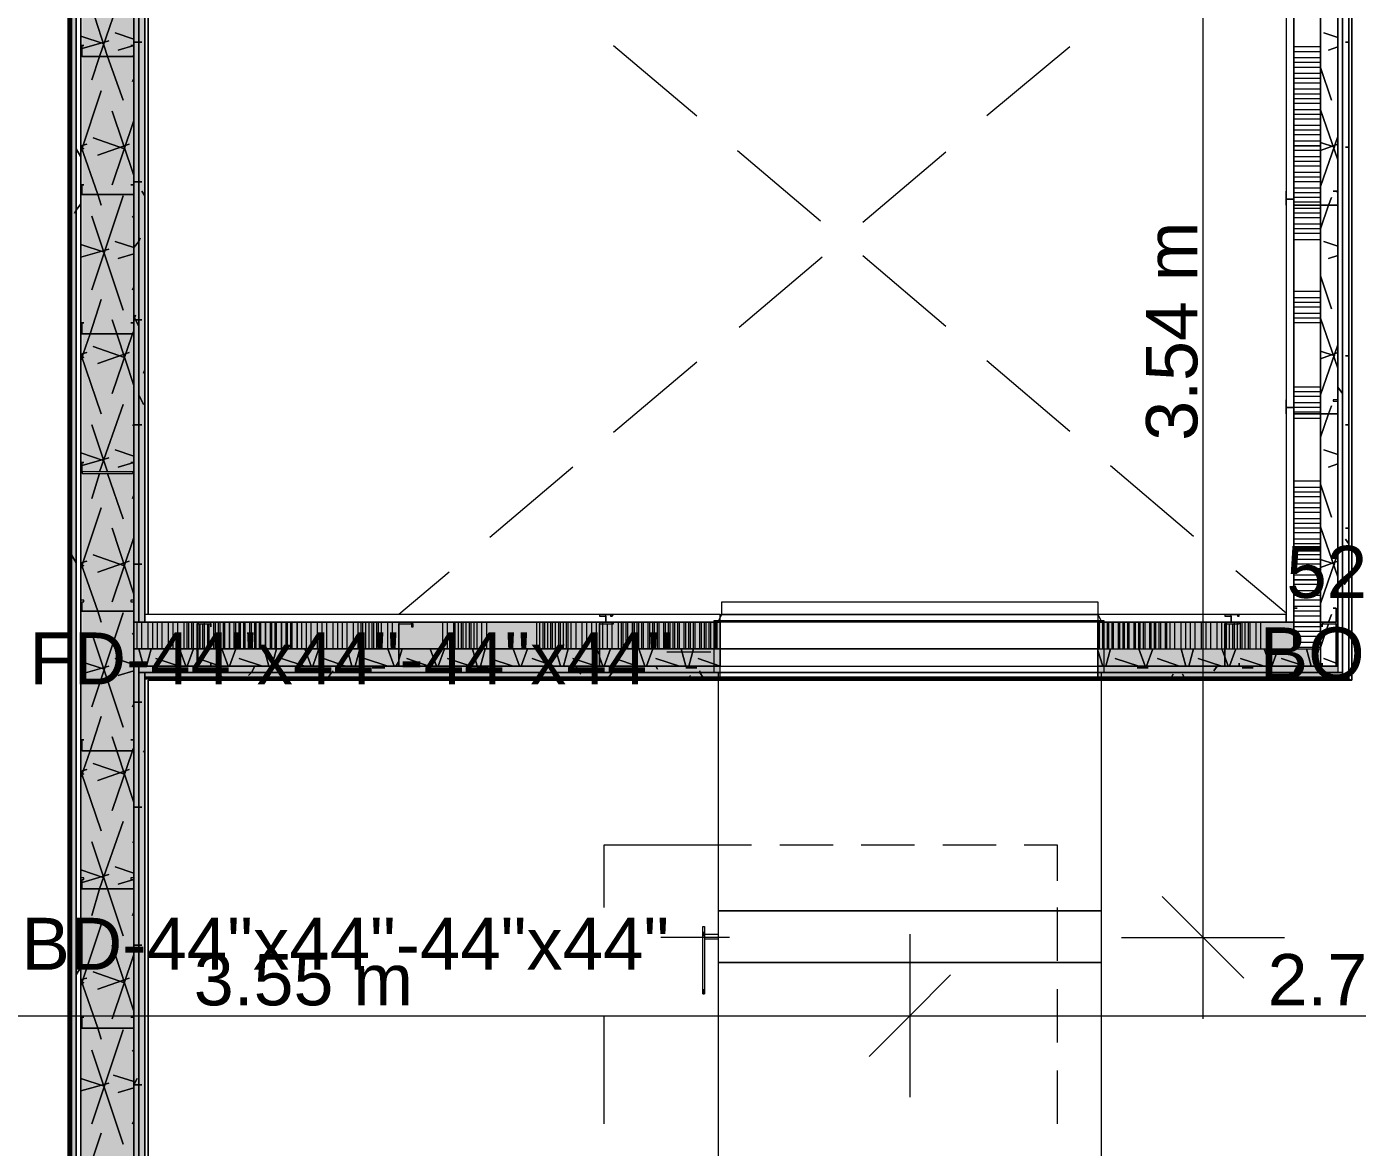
# Model space of a CAD drawing. Header units: metres. Extents: x -2 to 237, y -8 to 52.
# Drawn here: x 19.262 to 23.153, y 29.486 to 32.763 of the extents above; entities that cross this region are included whole.
import ezdxf

# ---------------------------------------------------------------- set-up
doc = ezdxf.new("R2010")
doc.units = ezdxf.units.M
doc.layers.add('HVAC - Ductos', color=5, linetype='Continuous', lineweight=0)
doc.layers.add('PDF3_Text', color=7, linetype='Continuous', lineweight=0)
doc.layers.add('PDF3_Geometry', color=7, linetype='Continuous', lineweight=0, true_color=0xaaaaaa)
doc.layers.add('PDF3_Solid Fills', color=7, linetype='Continuous', lineweight=0, true_color=0xffffff)
doc.styles.add('PDF Helvetica', font='')
doc.styles.get('PDF Helvetica').set_extended_font_data('Helvetica')

msp = doc.modelspace()

# ---------------------------------------------------------------- hatches: boundary and pattern name
at = {"layer": 'PDF3_Solid Fills', "lineweight": 0, "transparency": 33554559}
h = msp.add_hatch(color=256, dxfattribs=at)
h.paths.add_polyline_path([(19.4062, 34.1562), (19.3925, 34.1699), (19.3879, 34.1699), (19.3879, 24.0132), (19.3925, 24.0132), (19.4062, 24.0086)])
h.paths.add_polyline_path([(19.4062, 34.1608), (19.4062, 34.1699), (19.397, 34.1699)])
msp.add_hatch(color=256, dxfattribs=at).paths.add_polyline_path([(19.4245, 34.0004), (19.4245, 31.4612), (19.5483, 31.4612), (19.4245, 31.4566), (19.4199, 24.1828), (19.5735, 24.1782), (19.5757, 24.1782), (19.5757, 34.0004)])
h = msp.add_hatch(color=256, dxfattribs=at)
h.paths.add_polyline_path([(19.5757, 31.0211), (19.5895, 31.0211), (19.5895, 33.9866), (19.5757, 33.9866)])
h.paths.add_polyline_path([(19.5895, 30.8928), (19.5757, 30.8928), (19.5757, 24.1919), (19.5895, 24.1919)])
h = msp.add_hatch(color=256, dxfattribs=at)
h.paths.add_polyline_path([(19.5895, 31.0211), (19.6078, 31.0211), (19.6078, 33.9683), (19.5895, 33.9683)])
h.paths.add_polyline_path([(19.5895, 24.2103), (19.6078, 24.2103), (19.6078, 30.8745), (19.5895, 30.8745)])
h = msp.add_hatch(color=256, dxfattribs=at)
h.paths.add_polyline_path([(21.2899, 30.9433), (21.2899, 31.0211), (19.5757, 31.0211), (19.5757, 30.9433)])
h.paths.add_polyline_path([(22.3945, 30.9433), (22.9674, 30.9433), (22.9674, 31.0211), (22.3945, 31.0211)])
h = msp.add_hatch(color=256, dxfattribs=at)
h.paths.add_polyline_path([(21.2899, 30.9433), (21.2899, 31.0211), (19.5757, 31.0211), (19.5757, 30.9433)])
h.paths.add_polyline_path([(22.3945, 30.9433), (22.9674, 30.9433), (22.9674, 31.0211), (22.3945, 31.0211)])
h = msp.add_hatch(color=256, dxfattribs=at)
h.paths.add_polyline_path([(21.2899, 30.8928), (21.2899, 30.9433), (19.5757, 30.9433), (19.5757, 30.8928)])
h.paths.add_polyline_path([(22.3945, 30.8928), (23.0454, 30.8928), (23.0454, 30.9433), (22.3945, 30.9433)])
h = msp.add_hatch(color=256, dxfattribs=at)
h.paths.add_polyline_path([(21.2899, 30.8928), (21.2899, 30.9433), (19.5757, 30.9433), (19.5757, 30.8928)])
h.paths.add_polyline_path([(22.3945, 30.8928), (23.0454, 30.8928), (23.0454, 30.9433), (22.3945, 30.9433)])
h = msp.add_hatch(color=256, dxfattribs=at)
h.paths.add_polyline_path([(19.5895, 30.8791), (19.6079, 30.8791), (21.0266, 30.8745), (21.0379, 30.8745), (21.0379, 30.8791), (21.2899, 30.8791), (21.2899, 30.8928), (19.5895, 30.8928)])
h.paths.add_polyline_path([(22.3945, 30.8928), (22.3945, 30.8745), (22.3998, 30.8745), (23.0545, 30.8791), (23.0958, 30.8791), (23.0958, 30.8928)])
h = msp.add_hatch(color=256, dxfattribs=at)
h.paths.add_polyline_path([(21.2899, 30.8745), (21.2899, 30.8928), (19.5895, 30.8928), (19.5895, 30.8745)])
h.paths.add_polyline_path([(22.3945, 30.8928), (22.3945, 30.8745), (23.0958, 30.8745), (23.0958, 30.8928)])
h = msp.add_hatch(color=256, dxfattribs=at)
h.paths.add_polyline_path([(21.2899, 30.8608), (21.2899, 30.8745), (19.6079, 30.8745), (19.6079, 30.8608)])
h.paths.add_polyline_path([(23.1095, 30.8608), (23.1095, 30.8745), (22.3945, 30.8745), (22.3945, 30.8608)])
h = msp.add_hatch(color=256, dxfattribs=at)
h.paths.add_polyline_path([(21.2899, 30.8608), (21.2899, 30.8745), (19.6079, 30.8745), (19.6079, 30.8608)])
h.paths.add_polyline_path([(23.1095, 30.8608), (23.1095, 30.8745), (22.3945, 30.8745), (22.3945, 30.8608)])

# ---------------------------------------------------------------- linework, layer by layer
at = {"layer": 'HVAC - Ductos', "lineweight": 0}
for points in [[(22.7017, 29.8616), (22.7017, 33.8812)], [(21.2625, 30.9341), (21.1341, 30.9341)], [(20.9508, 30.187), (20.9508, 30.3703), (21.2853, 30.3703), (21.3816, 30.3703)], [(21.4641, 30.3703), (21.6199, 30.3703)], [(21.7025, 30.3703), (21.8583, 30.3703)], [(21.9408, 30.3703), (22.0967, 30.3703)], [(22.1791, 30.3703), (22.2754, 30.3703), (22.2754, 30.2649)], [(22.5825, 30.2191), (22.7017, 30.0999), (22.8208, 29.9808)], [(22.2754, 30.187), (22.2754, 30.0312)], [(21.3175, 30.0999), (21.1158, 30.0999)], [(21.8445, 30.1091), (21.8445, 29.8708), (21.8445, 29.6324)], [(22.4633, 30.0999), (22.7017, 30.0999), (22.94, 30.0999)], [(21.9637, 29.9899), (21.8445, 29.8708), (21.7254, 29.7516)], [(22.2754, 29.9487), (22.2754, 29.7928)], [(16.5691, 29.8708), (18.297, 29.8708), (21.8445, 29.8708), (24.5717, 29.8708), (26.0062, 29.8708), (30.5621, 29.8708)], [(20.9508, 29.5545), (20.9508, 29.8708)], [(22.2754, 29.7104), (22.2754, 29.5545)]]:
    msp.add_lwpolyline(points, dxfattribs=at)
for points in [[(21.2945, 31.0441), (21.2945, 31.0808), (22.3945, 31.0808), (22.3945, 31.0441)], [(21.2717, 30.8745), (22.4129, 30.8745), (22.4129, 31.0257), (21.2717, 31.0257)], [(22.3945, 31.0441), (22.4037, 31.0257), (21.2853, 31.0257), (21.2945, 31.0441)], [(22.4037, 30.8745), (22.4037, 30.1778), (21.2853, 30.1778), (21.2853, 30.8745)], [(21.2853, 25.2461), (21.2853, 30.0266), (22.4037, 30.0266), (22.4037, 25.2461)]]:
    msp.add_lwpolyline(points, close=True, dxfattribs=at)
at = {"layer": 'PDF3_Geometry', "lineweight": 0}
for points in [[(25.2959, 34.1837), (23.3663, 34.1837), (19.3879, 34.1837), (19.3925, 34.1837), (19.3925, 34.1699), (19.3925, 33.9683), (19.3925, 24.2103), (19.3925, 24.0086), (19.3925, 23.9948), (19.3925, 23.9902), (19.3879, 23.9902), (19.3879, 23.9948), (19.3879, 24.0086), (19.3879, 24.0224), (19.3879, 24.1003)], [(19.4062, 24.2103), (19.4062, 33.9683), (19.4062, 34.1516), (19.4062, 34.1699), (29.0817, 34.1699), (29.0817, 34.1516), (29.0817, 34.0004), (29.0817, 33.9866), (29.0726, 33.9866)], [(29.0634, 34.1516), (19.4199, 34.1516), (19.4199, 34.0004), (19.4199, 33.9683), (19.4199, 24.2103), (19.4199, 24.1782), (19.4199, 24.0224), (29.0954, 24.0224), (29.0954, 24.0498), (29.0954, 24.1003), (29.0772, 24.1003), (29.0634, 24.1003)], [(19.5757, 24.1782), (19.5757, 34.0004), (19.4245, 34.0004), (28.9304, 34.0004), (29.0954, 34.0004), (29.0954, 34.1516), (19.4199, 34.1516), (19.4199, 34.0004), (19.4199, 24.1782)], [(17.3987, 34.0783), (19.3879, 34.0783), (19.3879, 33.9683), (19.3879, 24.2103), (19.3879, 24.1003), (19.1679, 24.1003)], [(22.9675, 33.9866), (19.5895, 33.9866), (19.5895, 33.9683), (19.5895, 31.0211), (19.5757, 31.0211), (19.5757, 30.9433), (19.5757, 30.8928), (19.5895, 30.8928), (19.6079, 30.8928), (21.2899, 30.8928), (22.3945, 30.8928), (23.0958, 30.8928), (23.0958, 30.8745), (22.3945, 30.8745), (22.3945, 30.8928), (22.3945, 30.8791)], [(25.5433, 33.9866), (23.1095, 33.9866), (23.1095, 33.9683), (23.1095, 30.8745), (23.0958, 30.8745), (22.9445, 30.8745), (22.3945, 30.8745), (22.3945, 30.8608), (21.2899, 30.8608), (19.6079, 30.8608), (21.2899, 30.8608), (21.2899, 30.8745), (22.3945, 30.8745), (23.1095, 30.8745), (23.1095, 30.8608), (22.3945, 30.8608), (22.3945, 30.8745), (21.2899, 30.8745), (19.6079, 30.8745), (19.5895, 30.8745), (19.5895, 24.2103)], [(21.2899, 30.8791), (21.2899, 30.8928), (22.3945, 30.8928), (22.3945, 30.9433), (22.7658, 30.9433), (22.9445, 30.9433), (22.9675, 30.9433), (23.0454, 30.9433), (23.0454, 31.0211), (23.0454, 31.6308), (23.0454, 32.2403), (23.0454, 32.8499), (23.0454, 33.2441), (23.0454, 33.9683), (23.0454, 34.0004), (23.0958, 34.0004), (23.0454, 34.0004), (22.9675, 34.0004), (23.0454, 34.0004)], [(25.612, 31.1678), (25.5617, 31.1678), (25.5617, 32.6162), (25.5617, 33.9683), (25.5617, 33.9866), (25.5617, 34.0004), (25.612, 34.0004), (25.5617, 34.0004), (23.0958, 34.0004), (23.0958, 33.9866), (23.0958, 33.9683), (23.0958, 30.8928), (23.0454, 30.8928), (22.9445, 30.8928), (22.3945, 30.8928)], [(22.3945, 31.0211), (22.3945, 30.9433), (21.2899, 30.9433), (20.937, 30.9433), (20.3503, 30.9433), (19.7637, 30.9433), (19.6079, 30.9433), (19.5757, 30.9433), (19.5757, 31.0211), (19.5757, 33.9683)], [(19.6079, 24.2103), (19.6079, 30.8608), (21.2899, 30.8608), (21.2899, 31.0441), (19.6079, 31.0441), (19.6079, 33.9683), (22.9445, 33.9683), (22.9445, 31.0441), (22.3945, 31.0441), (22.3945, 30.8608), (22.9445, 30.8608), (23.1279, 30.8608), (23.1279, 33.9683), (25.5296, 33.9683), (25.5296, 32.6162), (25.7129, 32.6162), (25.7129, 33.9683), (28.9121, 33.9683), (28.9121, 33.8308)], [(19.6079, 33.9683), (19.6079, 31.0441), (19.6079, 33.9683), (19.6079, 31.0441), (19.6079, 31.0211), (19.6079, 31.0441), (19.6079, 33.9683), (19.6079, 31.0441)], [(19.6079, 31.0441), (19.6079, 33.9683), (19.6079, 31.0441)], [(19.6079, 31.0441), (19.6079, 33.9683), (19.6079, 31.0441)], [(19.6079, 33.9683), (19.6079, 31.0441), (19.6079, 33.9683)], [(19.617, 24.2194), (19.617, 30.8516), (23.137, 30.8516), (23.1325, 30.8516), (23.1279, 30.8562), (23.1279, 30.8608), (19.6079, 30.8608), (19.6079, 24.2103), (19.6079, 30.8608), (19.6079, 24.2103), (19.6079, 30.8608), (19.6079, 24.2103), (19.6079, 30.8562), (23.1279, 30.8562), (23.1279, 33.9683), (23.1279, 30.8608), (23.1279, 33.9683), (23.1279, 30.8608), (23.1279, 33.9683), (23.1279, 30.8562), (19.6079, 30.8562), (19.6079, 24.2103)], [(23.3663, 33.9683), (23.1279, 33.9683), (23.1279, 30.8608), (23.1279, 30.8562), (23.1325, 30.8516), (23.137, 30.8516), (19.617, 30.8516), (19.617, 24.2194)], [(19.617, 33.9591), (19.617, 31.0441), (19.617, 33.9591)], [(19.617, 33.9591), (19.617, 31.0441), (19.617, 33.9591)], [(23.137, 30.8516), (23.1325, 30.8516), (23.1279, 30.8562), (23.1279, 30.8608), (23.1279, 33.9683)], [(23.1279, 33.9683), (23.1279, 30.8608)], [(23.137, 30.8516), (23.137, 33.9591)], [(23.137, 33.9591), (23.137, 30.8516)], [(23.137, 30.8516), (23.137, 33.9591)], [(23.137, 33.9591), (23.137, 30.8516)], [(22.9675, 33.2441), (22.9675, 31.0211), (22.9445, 31.0211), (22.3945, 31.0211), (22.3945, 30.9433), (22.7658, 30.9433), (22.9675, 30.9433), (22.9675, 31.0211), (22.3945, 31.0211), (21.2899, 31.0211), (21.2899, 31.0441), (22.3945, 31.0441), (22.3945, 30.8608), (21.2899, 30.8608), (19.6079, 30.8608), (23.1279, 30.8608), (19.6079, 30.8608), (23.1279, 30.8608), (23.1095, 30.8608), (22.9445, 30.8608)], [(20.9783, 32.7079), (21.2212, 32.5016)], [(22.312, 32.7033), (22.0691, 32.5016)], [(21.3404, 32.4007), (21.5833, 32.1945)], [(21.9499, 32.3961), (21.7071, 32.1899)], [(23.0958, 32.2587), (23.0958, 32.2633)], [(21.5879, 32.0891), (21.3449, 31.8829)], [(21.7071, 32.0937), (21.9499, 31.8874)], [(21.2212, 31.782), (20.9783, 31.5757)], [(22.0691, 31.7866), (22.312, 31.5803)], [(20.8591, 31.4749), (20.6162, 31.2687)], [(22.4312, 31.4795), (22.6741, 31.2733)], [(22.7979, 31.1724), (22.9445, 31.0487)], [(20.4971, 31.1678), (20.3503, 31.0441)], [(21.2899, 30.8608), (21.2899, 31.0441), (22.3945, 31.0441), (22.3945, 31.0211), (21.2899, 31.0211), (19.6079, 31.0211), (19.5895, 31.0211)], [(21.2899, 31.0211), (21.2899, 30.9433), (22.3945, 30.9433), (22.7658, 30.9433), (23.0454, 30.9433), (23.0454, 30.8928), (22.3945, 30.8928), (22.3945, 30.9433)], [(19.5757, 30.9433), (19.5757, 30.8928), (19.5757, 24.2103)], [(21.2899, 30.9433), (21.2899, 30.8928)], [(22.7658, 30.9249), (22.7658, 30.9295)], [(19.6079, 24.2103), (19.6079, 30.8608)], [(19.6079, 30.8608), (19.6079, 24.2103)], [(19.6079, 24.2103), (19.6079, 30.8608), (19.6079, 24.2103)], [(21.2899, 30.8608), (22.3945, 30.8608), (21.2899, 30.8608)], [(23.1279, 30.8608), (23.1095, 30.8608), (22.9445, 30.8608), (22.3945, 30.8608)], [(22.3945, 30.8608), (23.1279, 30.8608), (22.3945, 30.8608)], [(23.1279, 30.8608), (23.1095, 30.8608)], [(23.1279, 30.8608), (23.1279, 30.8562), (23.1325, 30.8516), (23.137, 30.8516)], [(19.617, 30.8516), (19.617, 24.2194)], [(19.617, 30.8516), (23.137, 30.8516)], [(23.137, 30.8516), (19.617, 30.8516)], [(19.617, 24.2194), (19.617, 30.8516)]]:
    msp.add_lwpolyline(points, dxfattribs=at)
for points in [[(19.3879, 34.1837), (19.3879, 23.9948), (19.3925, 23.9948), (19.3925, 34.1837)], [(19.4062, 24.0086), (19.4062, 34.1699), (19.3925, 34.1699), (19.3925, 24.0086)], [(19.4062, 34.1516), (19.4062, 24.0224), (19.4199, 24.0224), (19.4199, 34.1516)], [(19.3833, 34.0783), (19.3833, 24.1003)], [(19.5757, 31.0211), (19.5895, 31.0211), (19.5895, 33.9866), (19.5757, 33.9866)], [(23.0454, 30.9433), (23.0454, 31.0211), (23.0454, 31.6308), (23.0454, 32.2403), (23.0454, 32.8499), (23.0454, 33.2441), (23.0454, 34.0004), (22.9675, 34.0004), (22.9675, 33.2441), (22.9675, 31.0211), (22.9675, 30.9433)], [(23.0454, 34.0004), (23.0454, 33.2441), (23.0454, 32.8499), (23.0454, 32.2403), (23.0454, 31.6308), (23.0454, 31.0211), (23.0454, 30.8928), (23.0958, 30.8928), (23.0958, 34.0004)], [(23.0958, 33.9866), (23.0958, 30.8745), (23.1095, 30.8745), (23.1095, 33.9866)], [(19.3879, 24.224), (19.3879, 33.9362)], [(19.5895, 31.0211), (19.6079, 31.0211), (19.6079, 33.9683), (19.5895, 33.9683)], [(22.9445, 33.9683), (22.9445, 31.0211), (22.9675, 31.0211), (22.9675, 33.2441), (22.9675, 33.9683)], [(23.1279, 30.8608), (23.1279, 33.9683), (23.1095, 33.9683), (23.1095, 30.8608), (23.1279, 30.8608), (23.1279, 33.9683)], [(19.4199, 32.7079), (19.4199, 32.6803), (19.4245, 32.6757), (19.5712, 32.6757), (19.5757, 32.6757), (19.5757, 32.6803), (19.5757, 32.7079), (19.5666, 32.7079), (19.5757, 32.7079), (19.5757, 32.6803), (19.5712, 32.6757), (19.4245, 32.6757), (19.4245, 32.6803), (19.4245, 32.7079), (19.4291, 32.7079)], [(19.4199, 32.2999), (19.4199, 32.2724), (19.4245, 32.2724), (19.5712, 32.2724), (19.5757, 32.2724), (19.5757, 32.2999), (19.5666, 32.2999), (19.5757, 32.2999), (19.5757, 32.2724), (19.5712, 32.2724), (19.4245, 32.2724), (19.4245, 32.2999), (19.4291, 32.2999)], [(22.9675, 32.2816), (22.9675, 32.2587), (22.9445, 32.2587), (22.9445, 32.2403), (22.9445, 32.277), (22.9445, 32.2816), (22.9445, 32.277), (22.9445, 32.2724), (22.9445, 32.277), (22.9445, 32.2816), (22.9445, 32.277), (22.9445, 32.2403), (22.9445, 32.2587), (22.9675, 32.2587), (22.9675, 32.2403), (23.0913, 32.2403), (23.0958, 32.2403), (23.0958, 32.277), (23.0958, 32.2816), (23.0913, 32.2816), (23.0821, 32.2816), (23.0913, 32.2816), (23.0958, 32.277), (23.0958, 32.2403), (23.0913, 32.2403), (22.9675, 32.2403)], [(19.4199, 31.8966), (19.4199, 31.8645), (19.4245, 31.8645), (19.5712, 31.8645), (19.5757, 31.8645), (19.5757, 31.8966), (19.5666, 31.8966), (19.5757, 31.8966), (19.5757, 31.8645), (19.5712, 31.8645), (19.4245, 31.8645), (19.4245, 31.8966), (19.4291, 31.8966)], [(22.9675, 31.672), (22.9675, 31.6491), (22.9445, 31.6491), (22.9445, 31.6308), (22.9445, 31.6674), (22.9445, 31.6629), (22.9445, 31.6674), (22.9445, 31.672), (22.9445, 31.6674), (22.9445, 31.6308), (22.9445, 31.6491), (22.9675, 31.6491), (22.9675, 31.6308), (23.0913, 31.6308), (23.0958, 31.6308), (23.0958, 31.6674), (23.0958, 31.672), (23.0913, 31.672), (23.0821, 31.672), (23.0821, 31.6674), (23.0913, 31.6674), (23.0958, 31.6674), (23.0958, 31.6308), (23.0913, 31.6308), (22.9675, 31.6308)], [(19.4199, 31.4887), (19.4199, 31.4612), (19.4245, 31.4612), (19.4245, 31.4566), (19.5712, 31.4566), (19.5757, 31.4612), (19.5757, 31.4887), (19.5666, 31.4887), (19.5757, 31.4887), (19.5757, 31.4612), (19.5712, 31.4612), (19.4245, 31.4612), (19.4245, 31.4887), (19.4291, 31.4887)], [(19.4199, 31.0854), (19.4199, 31.0533), (19.4245, 31.0533), (19.5712, 31.0533), (19.5757, 31.0533), (19.5757, 31.0854), (19.5666, 31.0854), (19.5666, 31.0808), (19.5757, 31.0808), (19.5757, 31.0533), (19.5712, 31.0533), (19.4245, 31.0533), (19.4245, 31.0808), (19.4291, 31.0808), (19.4291, 31.0854)], [(22.9675, 31.0578), (22.9675, 31.0624), (22.9767, 31.0624), (22.9675, 31.0624), (22.9675, 31.0578), (22.9675, 31.0211), (23.0913, 31.0211), (23.0913, 31.0578), (23.0913, 31.0624), (23.0821, 31.0624), (23.0913, 31.0624), (23.0913, 31.0578), (23.0913, 31.0211), (22.9675, 31.0211)], [(21.2899, 30.9433), (21.2899, 31.0211), (19.5757, 31.0211), (19.5757, 30.9433), (19.7637, 30.9433), (20.3503, 30.9433), (20.937, 30.9433)], [(21.2899, 31.0211), (21.2899, 31.0441), (19.6079, 31.0441), (19.6079, 31.0211)], [(19.8003, 31.0166), (19.8003, 31.0074), (19.8003, 31.0166), (19.8003, 31.0211), (19.7637, 31.0211), (19.7637, 31.0166), (19.7591, 31.0166), (19.7591, 30.8928), (19.7637, 30.8928), (19.8003, 30.8928), (19.8003, 30.902), (19.8003, 30.8928), (19.7637, 30.8928), (19.7637, 31.0166)], [(20.387, 31.0166), (20.387, 31.0074), (20.3916, 31.0074), (20.3916, 31.0166), (20.387, 31.0166), (20.387, 31.0211), (20.3503, 31.0211), (20.3503, 31.0166), (20.3503, 30.8928), (20.387, 30.8928), (20.3916, 30.8928), (20.3916, 30.902), (20.387, 30.902), (20.387, 30.8928), (20.3503, 30.8928), (20.3503, 31.0166)], [(20.9783, 31.0211), (20.9553, 31.0211), (20.9553, 31.0395), (20.9553, 31.0441), (20.937, 31.0441), (20.9737, 31.0441), (20.9691, 31.0441), (20.9691, 31.0395), (20.9737, 31.0395), (20.9783, 31.0441), (20.9737, 31.0441), (20.937, 31.0441), (20.937, 31.0395), (20.9553, 31.0395), (20.9553, 31.0211), (20.937, 31.0211), (20.937, 31.0166), (20.937, 30.8928), (20.9737, 30.8928), (20.9783, 30.8928), (20.9783, 30.902), (20.9737, 30.902), (20.9737, 30.8928), (20.937, 30.8928), (20.937, 31.0166), (20.9783, 31.0166)], [(22.9445, 31.0211), (22.9445, 31.0441), (22.3945, 31.0441), (22.3945, 31.0211)], [(22.8071, 31.0211), (22.7841, 31.0211), (22.7841, 31.0395), (22.7841, 31.0441), (22.7658, 31.0441), (22.8071, 31.0441), (22.8025, 31.0441), (22.8025, 31.0395), (22.8071, 31.0395), (22.8071, 31.0441), (22.7658, 31.0441), (22.7658, 31.0395), (22.7841, 31.0395), (22.7841, 31.0211), (22.7658, 31.0211), (22.7658, 31.0166), (22.7658, 30.8928), (22.8071, 30.8928), (22.8071, 30.902), (22.8071, 30.8928), (22.7658, 30.8928), (22.7658, 31.0166), (22.8071, 31.0166)], [(23.0545, 30.8928), (23.05, 30.8928), (23.05, 30.902), (23.05, 30.8928), (23.0545, 30.8928), (23.0913, 30.8928), (23.0913, 31.0166), (23.0913, 31.0211), (23.0545, 31.0211), (23.05, 31.0166), (23.05, 31.0074), (23.05, 31.0166), (23.0545, 31.0166), (23.0913, 31.0166), (23.0913, 30.8928)], [(21.2899, 30.8928), (21.2899, 30.9433), (20.937, 30.9433), (20.3503, 30.9433), (19.7637, 30.9433), (19.5757, 30.9433), (19.5757, 30.8928)], [(19.5895, 30.8928), (19.5757, 30.8928), (19.5757, 24.1919), (19.5895, 24.1919)], [(21.2899, 30.8745), (21.2899, 30.8928), (19.5895, 30.8928), (19.5895, 30.8745)], [(19.6079, 30.8745), (19.5895, 30.8745), (19.5895, 24.2057), (19.6079, 24.2057)], [(21.2899, 30.8608), (21.2899, 30.8745), (19.6079, 30.8745), (19.6079, 30.8608)], [(19.6079, 30.8608), (23.1279, 30.8608)], [(19.4199, 30.6774), (19.4199, 30.6499), (19.4245, 30.6453), (19.5712, 30.6453), (19.5757, 30.6453), (19.5757, 30.6499), (19.5757, 30.6774), (19.5666, 30.6774), (19.5757, 30.6774), (19.5757, 30.6499), (19.5712, 30.6499), (19.5712, 30.6453), (19.4245, 30.6453), (19.4245, 30.6499), (19.4245, 30.6774), (19.4291, 30.6774)], [(19.4199, 30.2741), (19.4199, 30.242), (19.4245, 30.242), (19.5712, 30.242), (19.5757, 30.242), (19.5757, 30.2741), (19.5666, 30.2741), (19.5666, 30.2695), (19.5757, 30.2695), (19.5757, 30.242), (19.5712, 30.242), (19.4245, 30.242), (19.4245, 30.2695), (19.4291, 30.2695), (19.4291, 30.2741)], [(19.4199, 29.8662), (19.4199, 29.8341), (19.4245, 29.8341), (19.5712, 29.8341), (19.5757, 29.8341), (19.5757, 29.8662), (19.5666, 29.8662), (19.5757, 29.8662), (19.5757, 29.8341), (19.5712, 29.8341), (19.4245, 29.8341), (19.4245, 29.8662), (19.4291, 29.8662)]]:
    msp.add_lwpolyline(points, close=True, dxfattribs=at)
at = {"layer": 'PDF3_Geometry', "color": 254, "lineweight": 0, "true_color": 0xd2d2d2}
for points in [[(19.5437, 32.8775), (19.4749, 32.6757), (19.452, 32.607), (19.4749, 32.6757)], [(19.452, 32.8179), (19.4979, 32.6757), (19.5437, 32.5474), (19.4979, 32.6757)], [(19.4199, 32.7354), (19.4887, 32.7125)], [(19.5208, 32.7445), (19.5757, 32.7262)], [(19.5025, 32.7216), (19.4245, 32.6987)], [(19.5757, 32.7079), (19.5299, 32.6941)], [(19.5757, 32.6116), (19.5712, 32.6025)], [(19.4795, 32.5749), (19.4199, 32.3961)], [(19.5116, 32.5153), (19.5757, 32.3274)], [(19.5757, 32.4879), (19.5116, 32.2999)], [(19.4199, 32.4145), (19.4703, 32.2724), (19.4795, 32.2403), (19.4703, 32.2724), (19.4199, 32.4145), (19.4383, 32.4191)], [(19.4566, 32.4374), (19.5483, 32.4053)], [(19.562, 32.4191), (19.4703, 32.387)], [(19.4199, 32.4099), (19.4291, 32.4053)], [(19.5437, 32.2679), (19.452, 31.9929)], [(19.452, 32.2083), (19.5437, 31.9333)], [(19.5712, 32.2083), (19.5757, 32.2037)], [(19.4199, 32.1257), (19.4887, 32.1029)], [(19.5025, 32.112), (19.4199, 32.0891)], [(19.5208, 32.1349), (19.5757, 32.1166)], [(19.5757, 32.0983), (19.5299, 32.0845)], [(19.5757, 32.002), (19.5712, 31.9929)], [(19.4795, 31.9653), (19.4475, 31.8645), (19.4199, 31.7866), (19.4475, 31.8645)], [(19.5116, 31.9058), (19.5253, 31.8645), (19.5757, 31.7133), (19.5253, 31.8645)], [(19.5757, 31.8737), (19.5712, 31.8645), (19.5116, 31.6903), (19.5712, 31.8645)], [(19.4199, 31.805), (19.4795, 31.6308), (19.4199, 31.805), (19.4383, 31.8095)], [(19.4199, 31.8004), (19.4291, 31.7958)], [(19.4566, 31.8279), (19.5483, 31.7958)], [(19.562, 31.8095), (19.4703, 31.7774)], [(19.5437, 31.6583), (19.4749, 31.4612)], [(19.452, 31.5987), (19.4979, 31.4612)], [(19.5712, 31.5987), (19.5757, 31.5941)], [(19.5208, 31.5254), (19.5757, 31.507)], [(19.4199, 31.5162), (19.4887, 31.4933)], [(19.5025, 31.5024), (19.4245, 31.4795)], [(19.5757, 31.4887), (19.5299, 31.4749)], [(19.4749, 31.4566), (19.452, 31.3833)], [(19.4979, 31.4566), (19.5437, 31.3237)], [(19.5757, 31.3924), (19.5712, 31.3833)], [(19.4795, 31.3558), (19.4199, 31.177)], [(19.5116, 31.2961), (19.5757, 31.1037)], [(19.5757, 31.2687), (19.5116, 31.0808)], [(19.4566, 31.2183), (19.5483, 31.1862)], [(19.4199, 31.1953), (19.4703, 31.0533), (19.4795, 31.0211), (19.4703, 31.0533), (19.4199, 31.1953), (19.4383, 31.1999)], [(19.4199, 31.1907), (19.4291, 31.1862)], [(19.562, 31.1999), (19.4703, 31.1678)], [(19.5437, 31.0487), (19.452, 30.7737)], [(19.452, 30.9891), (19.5437, 30.7141)], [(19.5712, 30.9891), (19.5757, 30.9845)], [(19.4199, 30.9066), (19.4887, 30.8837)], [(19.5208, 30.9157), (19.5757, 30.8974)], [(19.5025, 30.8928), (19.4199, 30.8699)], [(19.5757, 30.8791), (19.5299, 30.8653)], [(19.5757, 30.7828), (19.5712, 30.7737)], [(19.4795, 30.7461), (19.4475, 30.6453), (19.4199, 30.5674), (19.4475, 30.6453)], [(19.5116, 30.6866), (19.5253, 30.6453), (19.5757, 30.4941), (19.5253, 30.6453)], [(19.5757, 30.6545), (19.5712, 30.6453), (19.5116, 30.4711), (19.5712, 30.6453)], [(19.4199, 30.5858), (19.4795, 30.4116), (19.4199, 30.5858), (19.4383, 30.5903)], [(19.4566, 30.6087), (19.5483, 30.5766)], [(19.562, 30.5903), (19.4703, 30.5583)], [(19.4199, 30.5812), (19.4291, 30.5766)], [(19.5437, 30.4391), (19.4749, 30.242), (19.452, 30.1641), (19.4749, 30.242)], [(19.452, 30.3795), (19.4979, 30.242), (19.5437, 30.1045), (19.4979, 30.242)], [(19.5712, 30.3795), (19.5757, 30.3749)], [(19.4199, 30.297), (19.4887, 30.2741)], [(19.5025, 30.2832), (19.4245, 30.2604)], [(19.5208, 30.3062), (19.5757, 30.2878)], [(19.5757, 30.2695), (19.5299, 30.2558)], [(19.5757, 30.1732), (19.5712, 30.1641)], [(19.4795, 30.1366), (19.4199, 29.9578)], [(19.5116, 30.077), (19.5757, 29.8845)], [(19.5757, 30.0495), (19.5116, 29.8616)], [(19.4199, 29.9762), (19.4703, 29.8341), (19.4795, 29.802), (19.4703, 29.8341), (19.4199, 29.9762), (19.4383, 29.9808)], [(19.4199, 29.9716), (19.4291, 29.967)], [(19.4566, 29.9991), (19.5483, 29.967)], [(19.562, 29.9808), (19.4703, 29.9487)], [(19.5437, 29.8295), (19.452, 29.5545)], [(19.452, 29.7699), (19.5437, 29.4949)], [(19.5712, 29.7699), (19.5757, 29.7653)], [(19.5162, 29.6966), (19.5757, 29.6782)], [(19.4199, 29.6874), (19.4887, 29.6645)], [(19.5025, 29.6737), (19.4199, 29.6507)], [(19.5757, 29.6599), (19.5299, 29.6461)], [(19.5757, 29.5637), (19.5712, 29.5545)], [(19.4795, 29.527), (19.4475, 29.4308), (19.4199, 29.3482), (19.4475, 29.4308)]]:
    msp.add_lwpolyline(points, close=True, dxfattribs=at)
at = {"layer": 'PDF3_Geometry', "color": 254, "lineweight": 0, "true_color": 0xdddddd}
for points in [[(23.0545, 32.7445), (23.0958, 32.7308)], [(23.0958, 32.7033), (23.0683, 32.6941)], [(23.0454, 32.6437), (23.0775, 32.5474)], [(23.0454, 32.5199), (23.0958, 32.3733)], [(23.0958, 32.442), (23.0454, 32.2953)], [(23.0454, 32.4237), (23.0867, 32.4099)], [(23.0958, 32.4191), (23.0454, 32.4007)], [(23.0775, 32.2633), (23.0683, 32.2403), (23.0454, 32.1716), (23.0683, 32.2403)], [(23.0545, 32.1349), (23.0958, 32.1211)], [(23.0958, 32.0937), (23.0683, 32.0845)], [(23.0454, 32.0341), (23.0775, 31.9379)], [(23.0454, 31.9104), (23.0958, 31.7637)], [(23.0958, 31.8324), (23.0454, 31.6858)], [(23.0454, 31.8141), (23.0867, 31.8004)], [(23.0958, 31.8095), (23.0454, 31.7912)], [(23.0775, 31.6537), (23.0683, 31.6308), (23.0454, 31.562), (23.0683, 31.6308)], [(23.0545, 31.5254), (23.0958, 31.5116)], [(23.0958, 31.4841), (23.0683, 31.4749)], [(23.0454, 31.4245), (23.0775, 31.3283)], [(23.0454, 31.3007), (23.0958, 31.1541)], [(23.0958, 31.2228), (23.0454, 31.0762)], [(23.0454, 31.2045), (23.0867, 31.1907)], [(23.0958, 31.1999), (23.0454, 31.1816)], [(23.0683, 31.0166), (23.0454, 30.9478)], [(23.0775, 31.0441), (23.0683, 31.0211)], [(19.5895, 30.9433), (19.6033, 30.8928)], [(19.6262, 30.9433), (19.6125, 30.8928), (19.6216, 30.8928), (19.6125, 30.8928)], [(19.7087, 30.9433), (19.727, 30.8928)], [(19.7499, 30.9433), (19.7316, 30.8928)], [(19.8325, 30.9433), (19.8507, 30.8928)], [(19.8737, 30.9433), (19.8553, 30.8928)], [(19.9562, 30.9433), (19.9699, 30.8928)], [(19.9929, 30.9433), (19.9791, 30.8928), (19.9883, 30.8928), (19.9791, 30.8928)], [(20.0753, 30.9433), (20.0937, 30.8928)], [(20.1166, 30.9433), (20.0983, 30.8928)], [(20.1991, 30.9433), (20.2129, 30.8928)], [(20.2358, 30.9433), (20.2221, 30.8928), (20.2312, 30.8928), (20.2221, 30.8928)], [(20.3183, 30.9433), (20.3366, 30.8928)], [(20.3595, 30.9433), (20.3503, 30.9112)], [(20.4421, 30.9433), (20.4603, 30.8928)], [(20.4833, 30.9433), (20.4649, 30.8928)], [(20.5658, 30.9433), (20.5795, 30.8928)], [(20.6025, 30.9433), (20.5887, 30.8928), (20.5979, 30.8928), (20.5887, 30.8928)], [(20.6849, 30.9433), (20.7033, 30.8928)], [(20.7262, 30.9433), (20.7079, 30.8928)], [(20.8087, 30.9433), (20.8225, 30.8928)], [(20.8453, 30.9433), (20.8316, 30.8928), (20.8408, 30.8928), (20.8316, 30.8928)], [(20.9279, 30.9433), (20.937, 30.9249)], [(20.9691, 30.9433), (20.9508, 30.8928)], [(21.0516, 30.9433), (21.0699, 30.8928)], [(21.0929, 30.9433), (21.0745, 30.8928)], [(21.1753, 30.9433), (21.1891, 30.8928)], [(21.212, 30.9433), (21.1983, 30.8928), (21.2075, 30.8928), (21.1983, 30.8928)], [(22.3945, 30.9387), (22.4083, 30.8928)], [(22.4312, 30.9433), (22.4175, 30.8928), (22.4267, 30.8928), (22.4175, 30.8928)], [(22.5137, 30.9433), (22.5321, 30.8928)], [(22.555, 30.9433), (22.5367, 30.8928)], [(22.6375, 30.9433), (22.6513, 30.8928)], [(22.6741, 30.9433), (22.6604, 30.8928)], [(22.7566, 30.9433), (22.7658, 30.9203), (22.775, 30.8928), (22.7658, 30.9203)], [(22.7979, 30.9433), (22.7795, 30.8928)], [(22.8804, 30.9433), (22.8987, 30.8928)], [(22.9217, 30.9433), (22.9033, 30.8928)], [(23.0041, 30.9433), (23.0179, 30.8928)], [(23.0408, 30.9433), (23.0271, 30.8928), (23.0362, 30.8928), (23.0271, 30.8928)], [(19.5757, 30.8974), (19.5849, 30.8928)], [(19.6399, 30.9157), (19.7087, 30.8928)], [(19.7637, 30.9157), (19.8279, 30.8928)], [(19.8829, 30.9157), (19.9516, 30.8928)], [(20.0066, 30.9157), (20.0753, 30.8928)], [(20.1303, 30.9157), (20.1945, 30.8928)], [(20.2495, 30.9157), (20.3183, 30.8928)], [(20.3503, 30.9066), (20.3412, 30.8928)], [(20.3733, 30.9157), (20.4375, 30.8928)], [(20.4925, 30.9157), (20.5612, 30.8928)], [(20.6162, 30.9157), (20.6849, 30.8928)], [(20.7399, 30.9157), (20.8041, 30.8928)], [(20.8591, 30.9157), (20.9279, 30.8928)], [(20.937, 30.9203), (20.9462, 30.8928)], [(20.9829, 30.9157), (21.0471, 30.8928)], [(21.1021, 30.9157), (21.1708, 30.8928)], [(21.2258, 30.9157), (21.2899, 30.8928)], [(22.445, 30.9157), (22.5137, 30.8928)], [(22.5687, 30.9157), (22.6329, 30.8928)], [(22.6879, 30.9157), (22.7566, 30.8928)], [(22.8117, 30.9157), (22.8804, 30.8928)], [(22.9308, 30.9157), (22.9995, 30.8928)], [(23.0545, 30.9157), (23.0913, 30.902), (23.0958, 30.902), (23.0913, 30.902)], [(19.7453, 30.8928), (19.7362, 30.8928)], [(19.8645, 30.8928), (19.8599, 30.8928)], [(20.112, 30.8928), (20.1029, 30.8928)], [(20.3549, 30.8928), (20.3458, 30.8928)], [(20.4741, 30.8928), (20.4695, 30.8928)], [(20.7216, 30.8928), (20.7125, 30.8928)], [(20.9645, 30.8928), (20.9599, 30.8928)], [(21.0837, 30.8928), (21.0791, 30.8928)], [(22.5504, 30.8928), (22.5413, 30.8928)], [(22.6695, 30.8928), (22.665, 30.8928)], [(22.7933, 30.8928), (22.7887, 30.8928)], [(22.9171, 30.8928), (22.9079, 30.8928)]]:
    msp.add_lwpolyline(points, close=True, dxfattribs=at)
at = {"layer": 'PDF3_Geometry', "color": 254, "lineweight": 0, "true_color": 0xeaeaea}
for points in [[(19.5895, 32.717), (19.5757, 32.717), (19.5895, 32.717), (19.5987, 32.717)], [(23.1279, 32.717), (23.1187, 32.717)], [(19.4062, 32.4053), (19.4199, 32.3824)], [(22.9675, 32.4145), (23.0454, 32.4145)], [(23.1279, 32.4099), (23.1187, 32.4099)], [(19.5895, 32.3091), (19.5757, 32.3091), (19.5895, 32.3091), (19.5987, 32.3091)], [(19.5987, 32.2816), (19.6079, 32.2679)], [(19.4062, 32.2266), (19.4199, 32.2449), (19.4062, 32.2266), (19.4016, 32.2174)], [(19.5757, 32.1166), (19.5757, 32.112), (19.5757, 32.1166), (19.5895, 32.1349), (19.5941, 32.1441), (19.5895, 32.1349)], [(23.0958, 32.112), (23.0958, 32.1166)], [(19.5757, 31.9058), (19.5803, 31.9195), (19.5757, 31.9058), (19.5895, 31.9058), (19.5987, 31.9058), (19.5895, 31.9058)], [(19.5757, 31.9149), (19.5895, 31.8874)], [(23.1279, 31.8004), (23.1187, 31.8004)], [(19.6033, 31.7499), (19.6079, 31.7591)], [(19.5895, 31.6903), (19.5895, 31.6858), (19.6033, 31.6583), (19.5895, 31.6858)], [(23.0958, 31.7087), (23.1095, 31.6903)], [(19.5895, 31.5987), (19.5757, 31.5987), (19.5895, 31.5987), (19.5987, 31.5987)], [(23.1279, 31.5987), (23.1187, 31.5987)], [(23.1279, 31.2961), (23.1187, 31.2961)], [(23.1187, 31.2641), (23.1279, 31.2504)], [(19.3925, 31.2183), (19.4062, 31.1953)], [(19.5895, 31.1907), (19.5757, 31.1907), (19.5895, 31.1907), (19.5987, 31.1907)], [(22.9675, 31.1449), (23.0454, 31.1449)], [(23.1141, 31.1312), (23.1279, 31.1495)], [(19.5757, 31.0945), (19.5757, 31.0991)], [(19.7683, 31.0166), (19.7683, 30.9433)], [(19.8553, 31.0211), (19.8553, 30.9433)], [(19.9607, 31.0211), (19.9607, 30.9433)], [(20.0066, 31.0211), (20.0066, 30.9433)], [(20.0525, 31.0211), (20.0525, 30.9433)], [(21.0379, 31.0211), (21.0379, 30.9433)], [(21.2762, 31.0211), (21.2762, 30.9433)], [(22.5458, 31.0211), (22.5458, 30.9433)], [(19.8233, 30.8745), (19.8325, 30.8608), (19.8233, 30.8745), (19.8187, 30.8837)], [(19.9103, 30.8653), (19.9195, 30.8745), (19.9287, 30.8928), (19.9195, 30.8745)], [(20.002, 30.8883), (19.9699, 30.8883)], [(20.1441, 30.8608), (20.1533, 30.8745), (20.1579, 30.8791), (20.1533, 30.8745)], [(20.3091, 30.8883), (20.2725, 30.8883)], [(20.6116, 30.8883), (20.5795, 30.8883)], [(20.8775, 30.8745), (20.8821, 30.8699), (20.8775, 30.8745), (20.8683, 30.8928)], [(20.9645, 30.8608), (20.9737, 30.8745), (20.9737, 30.8791), (20.9737, 30.8745)], [(21.1021, 30.8928), (21.1066, 30.8837)], [(21.2212, 30.8883), (21.1891, 30.8883)], [(21.1983, 30.8608), (21.2029, 30.8653)], [(21.2303, 30.8745), (21.2395, 30.8608), (21.2303, 30.8745), (21.2303, 30.8791)], [(22.5413, 30.8883), (22.5091, 30.8883)], [(22.61, 30.8608), (22.6145, 30.8699)], [(22.6421, 30.8699), (22.6467, 30.8608)], [(22.7337, 30.8791), (22.7429, 30.8928)], [(22.8483, 30.8883), (22.8163, 30.8883)], [(22.9629, 30.8653), (22.9675, 30.8745), (22.9767, 30.8928), (22.9675, 30.8745)], [(19.5895, 30.7874), (19.5757, 30.7874), (19.5895, 30.7874), (19.5987, 30.7874)], [(19.6033, 30.6453), (19.6079, 30.6407)], [(19.5895, 30.4803), (19.5757, 30.4803), (19.5895, 30.4803), (19.5987, 30.4803)], [(19.5895, 30.077), (19.5757, 30.077), (19.5895, 30.077), (19.5987, 30.077)], [(19.4062, 29.9899), (19.4199, 30.0128), (19.4062, 29.9899), (19.4062, 29.9854)], [(19.4199, 29.9487), (19.4199, 29.9441)], [(19.5757, 29.6691), (19.5849, 29.6874), (19.5757, 29.6691), (19.5895, 29.6691), (19.5987, 29.6691), (19.5895, 29.6691)]]:
    msp.add_lwpolyline(points, close=True, dxfattribs=at)
for points in [[(23.0454, 32.7033), (22.9675, 32.7033)], [(23.0454, 32.6895), (22.9675, 32.6895)], [(23.0454, 32.6712), (22.9675, 32.6712)], [(23.0454, 32.6575), (22.9675, 32.6575)], [(23.0454, 32.6437), (22.9675, 32.6437)], [(23.0454, 32.6254), (22.9675, 32.6254)], [(23.0454, 32.6116), (22.9675, 32.6116)], [(23.0454, 32.5979), (22.9675, 32.5979)], [(23.0454, 32.5795), (22.9675, 32.5795)], [(23.0454, 32.5657), (22.9675, 32.5657)], [(23.0454, 32.552), (22.9675, 32.552)], [(23.0454, 32.5383), (22.9675, 32.5383)], [(23.0454, 32.5199), (22.9675, 32.5199)], [(23.0454, 32.5062), (22.9675, 32.5062)], [(23.0454, 32.4924), (22.9675, 32.4924)], [(23.0454, 32.4741), (22.9675, 32.4741)], [(23.0454, 32.4604), (22.9675, 32.4604)], [(23.0454, 32.4466), (22.9675, 32.4466)], [(23.0454, 32.4283), (22.9675, 32.4283)], [(23.0454, 32.4007), (22.9675, 32.4007)], [(23.0454, 32.3824), (22.9675, 32.3824)], [(23.0454, 32.3687), (22.9675, 32.3687)], [(23.0454, 32.355), (22.9675, 32.355)], [(23.0454, 32.3366), (22.9675, 32.3366)], [(23.0454, 32.3229), (22.9675, 32.3229)], [(23.0454, 32.3091), (22.9675, 32.3091)], [(23.0454, 32.2907), (22.9675, 32.2907)], [(23.0454, 32.277), (22.9675, 32.277)], [(23.0454, 32.2633), (22.9675, 32.2633)], [(23.0454, 32.2495), (22.9675, 32.2495)], [(23.0454, 32.2312), (22.9675, 32.2312)], [(23.0454, 32.2174), (22.9675, 32.2174)], [(23.0454, 32.2037), (22.9675, 32.2037)], [(23.0454, 32.1854), (22.9675, 32.1854)], [(23.0454, 32.1716), (22.9675, 32.1716)], [(23.0454, 32.1579), (22.9675, 32.1579)], [(23.0454, 32.1395), (22.9675, 32.1395)], [(23.0454, 31.9883), (22.9675, 31.9883)], [(23.0454, 31.9699), (22.9675, 31.9699)], [(23.0454, 31.9562), (22.9675, 31.9562)], [(23.0454, 31.9424), (22.9675, 31.9424)], [(23.0454, 31.9241), (22.9675, 31.9241)], [(23.0454, 31.9104), (22.9675, 31.9104)], [(23.0454, 31.8966), (22.9675, 31.8966)], [(23.0454, 31.7087), (22.9675, 31.7087)], [(23.0454, 31.6949), (22.9675, 31.6949)], [(23.0454, 31.6812), (22.9675, 31.6812)], [(23.0454, 31.6629), (22.9675, 31.6629)], [(23.0454, 31.6491), (22.9675, 31.6491)], [(23.0454, 31.6354), (22.9675, 31.6354)], [(23.0454, 31.617), (22.9675, 31.617)], [(23.0454, 31.4337), (22.9675, 31.4337)], [(23.0454, 31.4153), (22.9675, 31.4153)], [(23.0454, 31.4016), (22.9675, 31.4016)], [(23.0454, 31.3878), (22.9675, 31.3878)], [(23.0454, 31.3695), (22.9675, 31.3695)], [(23.0454, 31.3558), (22.9675, 31.3558)], [(23.0454, 31.342), (22.9675, 31.342)], [(23.0454, 31.3237), (22.9675, 31.3237)], [(23.0454, 31.3099), (22.9675, 31.3099)], [(23.0454, 31.2961), (22.9675, 31.2961)], [(23.0454, 31.2824), (22.9675, 31.2824)], [(23.0454, 31.2641), (22.9675, 31.2641)], [(23.0454, 31.2504), (22.9675, 31.2504)], [(23.0454, 31.2366), (22.9675, 31.2366)], [(23.0454, 31.2183), (22.9675, 31.2183)], [(23.0454, 31.2045), (22.9675, 31.2045)], [(23.0454, 31.1907), (22.9675, 31.1907)], [(23.0454, 31.177), (22.9675, 31.177)], [(23.0454, 31.1587), (22.9675, 31.1587)], [(23.0454, 31.1312), (22.9675, 31.1312)], [(23.0454, 31.1128), (22.9675, 31.1128)], [(23.0454, 31.0991), (22.9675, 31.0991)], [(23.0454, 31.0854), (22.9675, 31.0854)], [(23.0454, 31.067), (22.9675, 31.067)], [(23.0454, 31.0533), (22.9675, 31.0533)], [(19.5849, 30.9433), (19.5849, 31.0211)], [(19.5987, 30.9433), (19.5987, 31.0211)], [(19.617, 30.9433), (19.617, 31.0211)], [(19.6307, 30.9433), (19.6307, 31.0211)], [(19.6445, 30.9433), (19.6445, 31.0211)], [(19.6583, 30.9433), (19.6583, 31.0211)], [(19.6766, 30.9433), (19.6766, 31.0211)], [(19.6903, 30.9433), (19.6903, 31.0211)], [(19.7041, 30.9433), (19.7041, 31.0211)], [(19.7225, 30.9433), (19.7225, 31.0211)], [(19.7316, 30.9433), (19.7316, 31.0211)], [(19.7362, 30.9433), (19.7362, 31.0211)], [(19.7453, 30.9433), (19.7453, 31.0211)], [(19.7499, 30.9433), (19.7499, 31.0211)], [(19.7775, 30.9433), (19.7775, 31.0166)], [(19.782, 30.9433), (19.782, 31.0211)], [(19.7912, 30.9433), (19.7912, 31.0166)], [(19.7958, 30.9433), (19.7958, 31.0166)], [(19.8095, 30.9433), (19.8095, 31.0211)], [(19.8141, 30.9433), (19.8141, 31.0211)], [(19.8233, 30.9433), (19.8233, 31.0211)], [(19.8279, 30.9433), (19.8279, 31.0211)], [(19.837, 30.9433), (19.837, 31.0211)], [(19.8416, 30.9433), (19.8416, 31.0211)], [(19.8691, 30.9433), (19.8691, 31.0211)], [(19.8737, 30.9433), (19.8737, 31.0211)], [(19.8829, 30.9433), (19.8829, 31.0211)], [(19.8875, 30.9433), (19.8875, 31.0211)], [(19.8966, 30.9433), (19.8966, 31.0211)], [(19.9012, 30.9433), (19.9012, 31.0211)], [(19.9149, 30.9433), (19.9149, 31.0211)], [(19.9195, 30.9433), (19.9195, 31.0211)], [(19.9287, 30.9433), (19.9287, 31.0211)], [(19.9333, 30.9433), (19.9333, 31.0211)], [(19.9425, 30.9433), (19.9425, 31.0211)], [(19.947, 30.9433), (19.947, 31.0211)], [(19.9745, 30.9433), (19.9745, 31.0211)], [(19.9791, 30.9433), (19.9791, 31.0211)], [(19.9883, 30.9433), (19.9883, 31.0211)], [(19.9929, 30.9433), (19.9929, 31.0211)], [(20.0066, 30.9433), (20.0066, 31.0211)], [(20.0203, 30.9433), (20.0203, 31.0211)], [(20.0249, 30.9433), (20.0249, 31.0211)], [(20.0341, 30.9433), (20.0341, 31.0211)], [(20.0387, 30.9433), (20.0387, 31.0211)], [(20.0662, 30.9433), (20.0662, 31.0211)], [(20.0799, 30.9433), (20.0799, 31.0211)], [(20.0937, 30.9433), (20.0937, 31.0211)], [(20.112, 30.9433), (20.112, 31.0211)], [(20.1257, 30.9433), (20.1257, 31.0211)], [(20.1395, 30.9433), (20.1395, 31.0211)], [(20.1579, 30.9433), (20.1579, 31.0211)], [(20.1716, 30.9433), (20.1716, 31.0211)], [(20.1853, 30.9433), (20.1853, 31.0211)], [(20.1991, 30.9433), (20.1991, 31.0211)], [(20.2175, 30.9433), (20.2175, 31.0211)], [(20.2312, 30.9433), (20.2312, 31.0211)], [(20.2403, 30.9433), (20.2403, 31.0211)], [(20.2449, 30.9433), (20.2449, 31.0211)], [(20.2541, 30.9433), (20.2541, 31.0211)], [(20.2633, 30.9433), (20.2633, 31.0211)], [(20.2725, 30.9433), (20.2725, 31.0211)], [(20.2771, 30.9433), (20.2771, 31.0211)], [(20.2862, 30.9433), (20.2862, 31.0211)], [(20.2907, 30.9433), (20.2907, 31.0211)], [(20.2999, 30.9433), (20.2999, 31.0211)], [(20.3183, 30.9433), (20.3183, 31.0211)], [(20.3321, 30.9433), (20.3321, 31.0211)], [(20.4787, 30.9433), (20.4787, 31.0211)], [(20.4925, 30.9433), (20.4925, 31.0211)], [(20.5108, 30.9433), (20.5108, 31.0211)], [(20.5153, 30.9433), (20.5153, 31.0211)], [(20.5245, 30.9433), (20.5245, 31.0211)], [(20.5337, 30.9433), (20.5337, 31.0211)], [(20.5383, 30.9433), (20.5383, 31.0211)], [(20.5475, 30.9433), (20.5475, 31.0211)], [(20.5566, 30.9433), (20.5566, 31.0211)], [(20.5612, 30.9433), (20.5612, 31.0211)], [(20.5703, 30.9433), (20.5703, 31.0211)], [(20.5795, 30.9433), (20.5795, 31.0211)], [(20.5933, 30.9433), (20.5933, 31.0211)], [(20.6071, 30.9433), (20.6071, 31.0211)], [(20.7537, 30.9433), (20.7537, 31.0211)], [(20.7629, 30.9433), (20.7629, 31.0211)], [(20.7721, 30.9433), (20.7721, 31.0211)], [(20.7766, 30.9433), (20.7766, 31.0211)], [(20.7858, 30.9433), (20.7858, 31.0211)], [(20.7949, 30.9433), (20.7949, 31.0211)], [(20.7995, 30.9433), (20.7995, 31.0211)], [(20.8087, 30.9433), (20.8087, 31.0211)], [(20.8179, 30.9433), (20.8179, 31.0211)], [(20.8225, 30.9433), (20.8225, 31.0211)], [(20.8316, 30.9433), (20.8316, 31.0211)], [(20.8408, 30.9433), (20.8408, 31.0211)], [(20.8453, 30.9433), (20.8453, 31.0211)], [(20.8545, 30.9433), (20.8545, 31.0211)], [(20.8683, 30.9433), (20.8683, 31.0211)], [(20.8866, 30.9433), (20.8866, 31.0211)], [(20.9003, 30.9433), (20.9003, 31.0211)], [(20.9141, 30.9433), (20.9141, 31.0211)], [(20.9279, 30.9433), (20.9279, 31.0211)], [(20.9462, 30.9433), (20.9462, 31.0211)], [(20.9599, 30.9433), (20.9599, 31.0166)], [(20.9737, 30.9433), (20.9737, 31.0211)], [(20.9921, 30.9433), (20.9921, 31.0211)], [(21.0012, 30.9433), (21.0012, 31.0211)], [(21.0058, 30.9433), (21.0058, 31.0211)], [(21.0149, 30.9433), (21.0149, 31.0211)], [(21.0195, 30.9433), (21.0195, 31.0211)], [(21.0333, 30.9433), (21.0333, 31.0211)], [(21.0471, 30.9433), (21.0471, 31.0211)], [(21.0516, 30.9433), (21.0516, 31.0211)], [(21.0608, 30.9433), (21.0608, 31.0211)], [(21.0653, 30.9433), (21.0653, 31.0211)], [(21.0791, 30.9433), (21.0791, 31.0211)], [(21.0837, 30.9433), (21.0837, 31.0211)], [(21.0929, 30.9433), (21.0929, 31.0211)], [(21.0975, 30.9433), (21.0975, 31.0211)], [(21.1066, 30.9433), (21.1066, 31.0211)], [(21.1112, 30.9433), (21.1112, 31.0211)], [(21.1249, 30.9433), (21.1249, 31.0211)], [(21.1295, 30.9433), (21.1295, 31.0211)], [(21.1387, 30.9433), (21.1387, 31.0211)], [(21.1433, 30.9433), (21.1433, 31.0211)], [(21.1525, 30.9433), (21.1525, 31.0211)], [(21.1571, 30.9433), (21.1571, 31.0211)], [(21.1662, 30.9433), (21.1662, 31.0211)], [(21.1708, 30.9433), (21.1708, 31.0211)], [(21.1845, 30.9433), (21.1845, 31.0211)], [(21.1891, 30.9433), (21.1891, 31.0211)], [(21.1983, 30.9433), (21.1983, 31.0211)], [(21.2029, 30.9433), (21.2029, 31.0211)], [(21.212, 30.9433), (21.212, 31.0211)], [(21.2166, 30.9433), (21.2166, 31.0211)], [(21.2303, 30.9433), (21.2303, 31.0211)], [(21.2349, 30.9433), (21.2349, 31.0211)], [(21.2441, 30.9433), (21.2441, 31.0211)], [(21.2487, 30.9433), (21.2487, 31.0211)], [(21.2579, 30.9433), (21.2579, 31.0211)], [(21.2625, 30.9433), (21.2625, 31.0211)], [(21.2808, 30.9433), (21.2808, 31.0211)], [(21.2899, 30.9433), (21.2899, 31.0211)], [(22.3945, 30.9433), (22.3945, 31.0211)], [(22.3991, 30.9433), (22.3991, 31.0211)], [(22.4083, 30.9433), (22.4083, 31.0211)], [(22.4129, 30.9433), (22.4129, 31.0211)], [(22.4221, 30.9433), (22.4221, 31.0211)], [(22.4267, 30.9433), (22.4267, 31.0211)], [(22.4358, 30.9433), (22.4358, 31.0211)], [(22.4404, 30.9433), (22.4404, 31.0211)], [(22.4541, 30.9433), (22.4541, 31.0211)], [(22.4587, 30.9433), (22.4587, 31.0211)], [(22.4679, 30.9433), (22.4679, 31.0211)], [(22.4725, 30.9433), (22.4725, 31.0211)], [(22.4816, 30.9433), (22.4816, 31.0211)], [(22.4862, 30.9433), (22.4862, 31.0211)], [(22.5, 30.9433), (22.5, 31.0211)], [(22.5045, 30.9433), (22.5045, 31.0211)], [(22.5137, 30.9433), (22.5137, 31.0211)], [(22.5183, 30.9433), (22.5183, 31.0211)], [(22.5275, 30.9433), (22.5275, 31.0211)], [(22.5321, 30.9433), (22.5321, 31.0211)], [(22.5504, 30.9433), (22.5504, 31.0211)], [(22.5595, 30.9433), (22.5595, 31.0211)], [(22.5641, 30.9433), (22.5641, 31.0211)], [(22.5733, 30.9433), (22.5733, 31.0211)], [(22.5779, 30.9433), (22.5779, 31.0211)], [(22.5916, 30.9433), (22.5916, 31.0211)], [(22.5962, 30.9433), (22.5962, 31.0211)], [(22.6054, 30.9433), (22.6054, 31.0211)], [(22.6191, 30.9433), (22.6191, 31.0211)], [(22.6375, 30.9433), (22.6375, 31.0211)], [(22.6513, 30.9433), (22.6513, 31.0211)], [(22.665, 30.9433), (22.665, 31.0211)], [(22.6787, 30.9433), (22.6787, 31.0211)], [(22.6971, 30.9433), (22.6971, 31.0211)], [(22.7108, 30.9433), (22.7108, 31.0211)], [(22.7245, 30.9433), (22.7245, 31.0211)], [(22.7429, 30.9433), (22.7429, 31.0211)], [(22.7566, 30.9433), (22.7566, 31.0211)], [(22.7704, 30.9433), (22.7704, 31.0211)], [(22.7795, 30.9433), (22.7795, 31.0166)], [(22.7887, 30.9433), (22.7887, 31.0166)], [(22.7933, 30.9433), (22.7933, 31.0211)], [(22.8025, 30.9433), (22.8025, 31.0211)], [(22.8117, 30.9433), (22.8117, 31.0211)], [(22.8163, 30.9433), (22.8163, 31.0211)], [(22.8254, 30.9433), (22.8254, 31.0211)], [(22.8345, 30.9433), (22.8345, 31.0211)], [(22.8391, 30.9433), (22.8391, 31.0211)], [(22.8575, 30.9433), (22.8575, 31.0211)], [(22.8712, 30.9433), (22.8712, 31.0211)], [(23.0454, 31.0395), (22.9675, 31.0395)], [(23.0454, 31.0211), (22.9675, 31.0211)], [(23.0454, 31.0074), (22.9675, 31.0074)], [(23.0454, 30.9937), (22.9675, 30.9937)], [(23.0454, 30.98), (22.9675, 30.98)], [(23.0454, 30.9616), (22.9675, 30.9616)], [(23.0454, 30.9478), (22.9675, 30.9478)]]:
    msp.add_lwpolyline(points, dxfattribs=at)
at = {"layer": 'PDF3_Geometry', "color": 254, "lineweight": 0, "true_color": 0xd2d2d2}
for points in [[(19.4841, 32.6757), (19.4887, 32.6757)], [(19.5757, 31.8783), (19.5757, 31.8829)], [(19.7591, 30.9387), (19.7637, 30.9433)], [(19.4657, 30.6453), (19.4703, 30.6453)], [(19.562, 30.242), (19.5666, 30.242)]]:
    msp.add_lwpolyline(points, dxfattribs=at)
at = {"layer": 'PDF3_Geometry', "color": 1, "lineweight": 0}
msp.add_lwpolyline([(22.4037, 30.1778), (22.4037, 30.0266), (21.2853, 30.0266), (21.2853, 30.1778)], close=True, dxfattribs=at)
for points in [[(21.2395, 29.9487), (21.2395, 29.9441), (21.2395, 29.9395), (21.2395, 29.9349), (21.2395, 29.9395), (21.2395, 29.9441), (21.2395, 29.9487), (21.2395, 30.0999), (21.2395, 30.1045), (21.2395, 30.1091), (21.2395, 30.1137), (21.2395, 30.1091), (21.2395, 30.1045), (21.2395, 30.0999), (21.2395, 30.132), (21.2441, 30.132), (21.2441, 30.1091), (21.2853, 30.1091)], [(21.2441, 30.1137), (21.2395, 30.1137)], [(21.2441, 30.1091), (21.2441, 30.1045), (21.2441, 30.0999), (21.2395, 30.0999)], [(21.2441, 30.1045), (21.2441, 30.1091), (21.2441, 30.1137), (21.2441, 30.1091), (21.2441, 30.1045), (21.2441, 30.0999), (21.2441, 29.9487), (21.2441, 29.9441), (21.2441, 29.9395), (21.2441, 29.9349), (21.2441, 29.9395), (21.2441, 29.9441), (21.2441, 29.9487)], [(21.2441, 30.0953), (21.2853, 30.0953)], [(21.2395, 29.9349), (21.2441, 29.9349)]]:
    msp.add_lwpolyline(points, dxfattribs=at)

# ---------------------------------------------------------------- texts
at = {"layer": 'PDF3_Text', "lineweight": 0, "insert": (22.6111, 31.552), "char_height": 0.15008, "attachment_point": 4, "rotation": 90, "style": 'PDF Helvetica'}
msp.add_mtext('3.54 m', dxfattribs=at)
at = {"layer": 'PDF3_Text', "lineweight": 0, "attachment_point": 4, "style": 'PDF Helvetica'}
for s, insert, char_height in [('52"x36"', (22.9455, 31.1674), 0.15195), ('FD-44"x44"-44"x44"', (19.2695, 30.9153), 0.151954), ('BOD3.13', (22.8675, 30.929), 0.15195), ('BD-44"x44"-44"x44"', (19.2466, 30.0811), 0.151954), ('3.55 m', (19.7507, 29.975), 0.15008), ('2.73 m', (22.8905, 29.975), 0.15008)]:
    msp.add_mtext(s, dxfattribs=dict(at, insert=insert, char_height=char_height))

doc.saveas('drawing.dxf')
